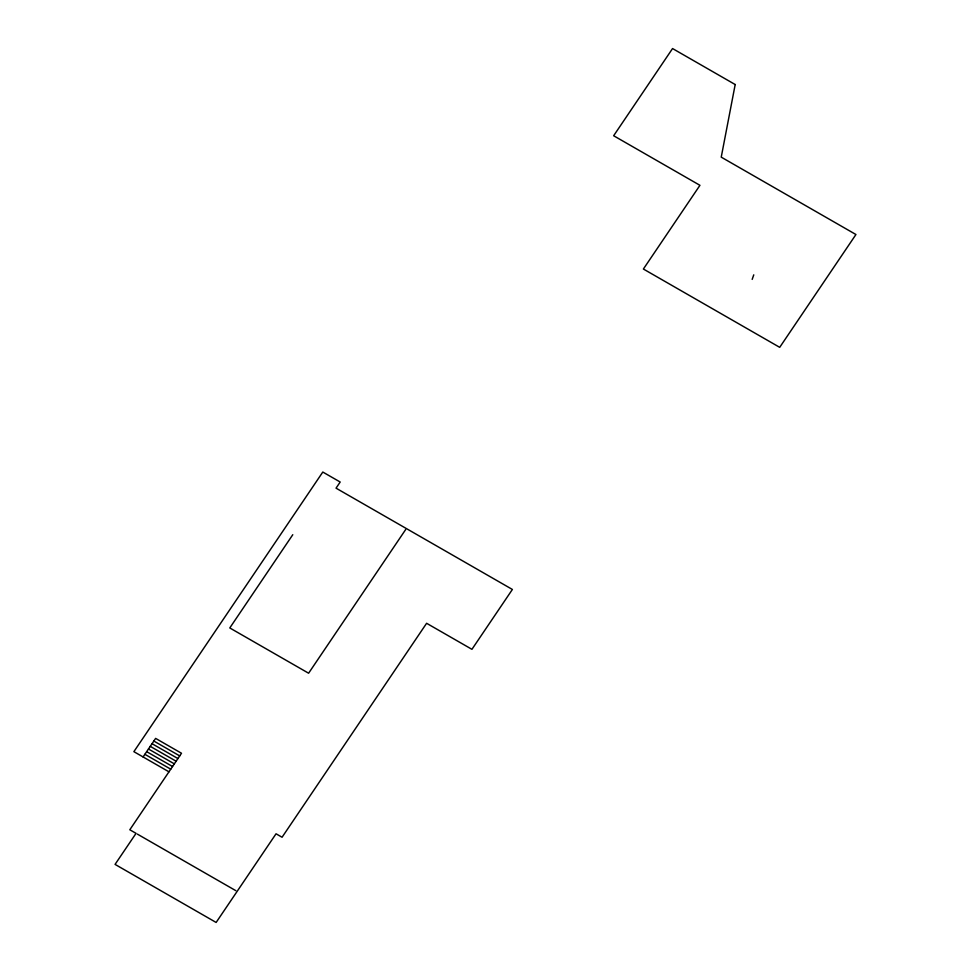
<?xml version="1.0" encoding="UTF-8"?>
<svg xmlns="http://www.w3.org/2000/svg" width="971" height="971" viewBox="0 0 971 971"><rect width="100%" height="100%" fill="white"/><g stroke="black" fill="none" stroke-linecap="round" stroke-linejoin="round"><path stroke-width="1.46" d="M752.173 279.393L753.763 274.854M292.781 534.705L229.787 627.946L308.608 673.219L405.647 529.583M143.089 756.955L155.627 738.397L181.504 753.253L129.811 829.768L136.049 833.349L115.064 864.396L216.132 922.45L276.043 833.786L282.063 837.245L426.609 623.285L471.93 649.32L512.385 589.458L336.039 488.158L340.19 482.029L322.797 472.04L133.877 751.663L168.966 771.824M153.843 741.043L179.72 755.911M152.046 743.701L177.924 758.557M150.25 746.347L176.127 761.215M148.466 749.005L174.343 763.861M146.67 751.651L172.547 766.52M144.885 754.309L170.75 769.178M137.324 834.077L235.832 890.674M735.193 84.538L721.235 157.144L855.937 234.521L779.713 347.339L643.385 269.028L699.945 185.315L613.648 135.746L672.551 48.55L735.193 84.538"/></g></svg>
